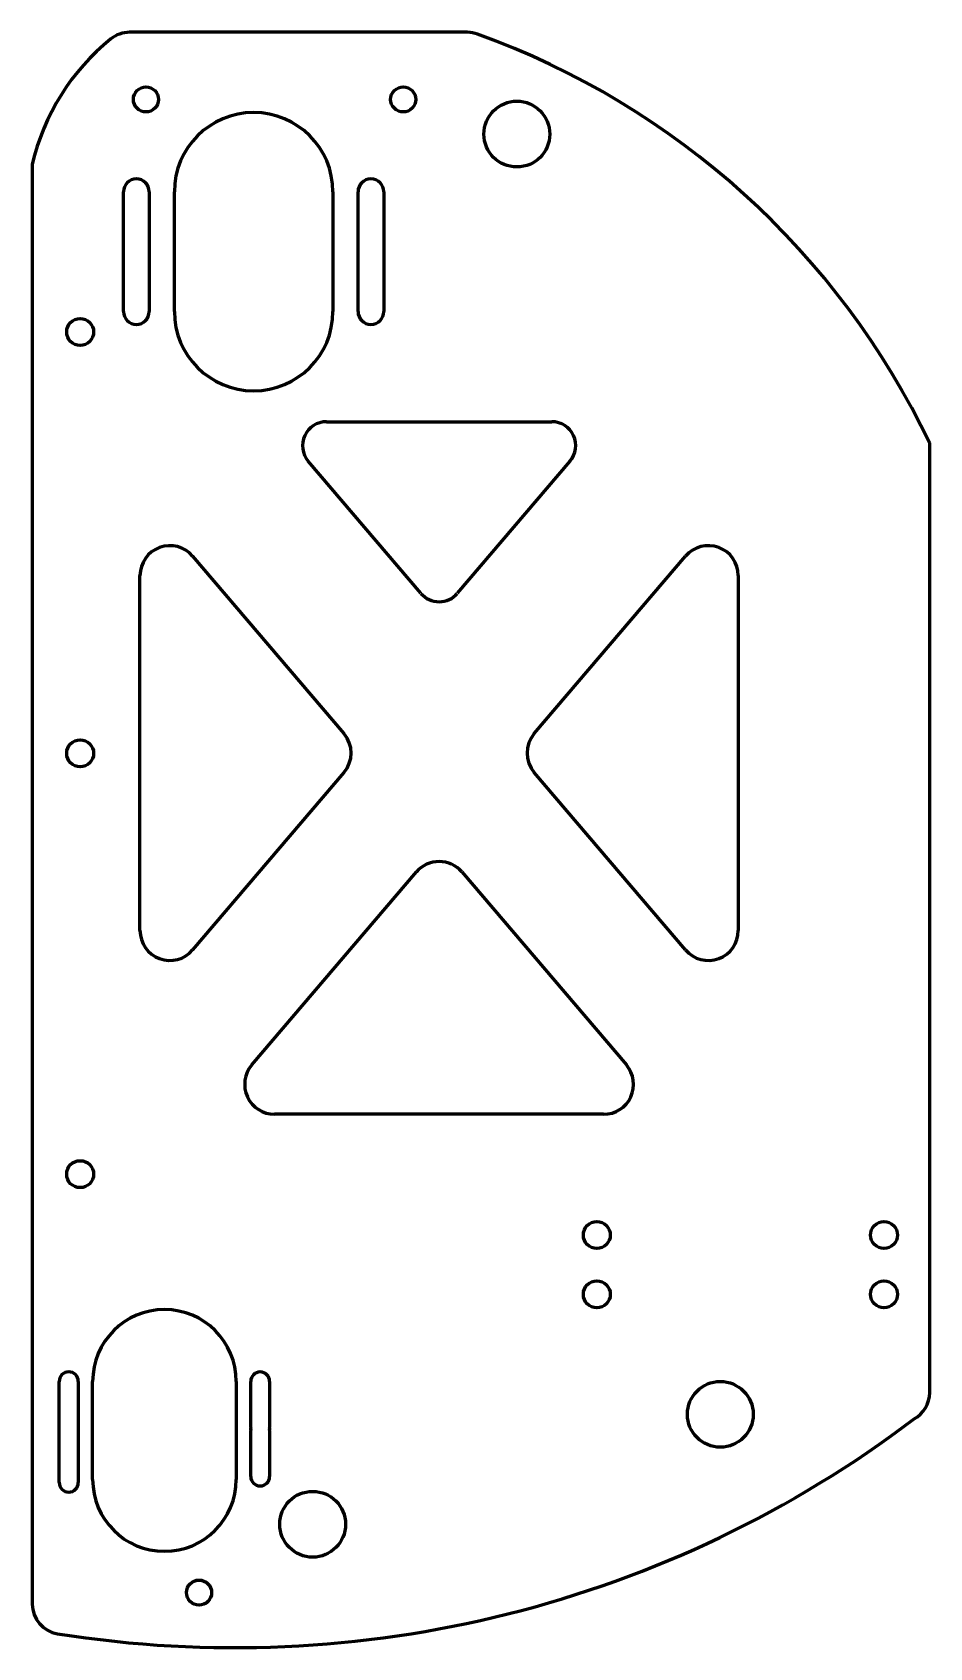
# Model space of a CAD drawing. Header units: millimetres. Extents: x -199 to -49, y 13 to 283.
import ezdxf

# ---------------------------------------------------------------- set-up
doc = ezdxf.new("R2010")
doc.units = ezdxf.units.MM
doc.linetypes.add('K5LT_BASIC', pattern=[0])
doc.layers.add('Системный слой (1)', color=251, linetype='Continuous', true_color=0x6c6c6c)

msp = doc.modelspace()

# ---------------------------------------------------------------- linework, layer by layer
at = {"layer": 'Системный слой (1)', "color": 143, "linetype": 'K5LT_BASIC', "lineweight": 60, "true_color": 0x33acca}
for p, q in [((-125.8, 283.24), (-182.27, 283.24)), ((-198.54, 261.19), (-198.54, 20.61)), ((-183.29, 236.59), (-183.29, 256.59)), ((-178.99, 256.59), (-178.99, 236.59)), ((-174.79, 236.59), (-174.79, 256.59)), ((-148.29, 256.59), (-148.29, 236.59)), ((-144.09, 236.59), (-144.09, 256.59)), ((-139.79, 256.59), (-139.79, 236.59)), ((-149.37, 218.18), (-111.71, 218.18)), ((-48.54, 55.95), (-48.54, 214.6)), ((-133.58, 189.51), (-152.41, 211.59)), ((-108.67, 211.59), (-127.5, 189.51)), ((-171.74, 195.72), (-146.45, 166.06)), ((-114.63, 166.06), (-89.34, 195.72)), ((-180.54, 133.16), (-180.54, 192.47)), ((-80.54, 192.47), (-80.54, 133.16)), ((-146.45, 159.58), (-171.74, 129.92)), ((-89.34, 129.92), (-114.63, 159.58)), ((-161.84, 110.7), (-134.34, 142.95)), ((-126.74, 142.95), (-99.24, 110.7)), ((-103.04, 102.46), (-158.04, 102.46)), ((-194.05, 40.93), (-194.05, 57.83)), ((-190.85, 57.83), (-190.85, 40.93)), ((-188.45, 41.44), (-188.45, 57.83)), ((-164.45, 57.83), (-164.45, 41.44)), ((-162.03, 50.14), (-162.03, 57.83)), ((-158.87, 57.83), (-158.87, 50.14)), ((-162.03, 41.95), (-162.03, 49.64)), ((-158.87, 49.64), (-158.87, 41.95))]:
    msp.add_line(p, q, dxfattribs=at)
for centre, radius in [((-179.54, 272.03), 2.1), ((-136.54, 272.03), 2.1), ((-117.54, 266.24), 5.5), ((-190.54, 233.18), 2.25), ((-190.54, 162.77), 2.25), ((-190.54, 92.46), 2.25), ((-104.18, 82.28), 2.25), ((-56.18, 82.28), 2.25), ((-104.18, 72.38), 2.25), ((-56.18, 72.38), 2.25), ((-83.54, 52.33), 5.5), ((-151.68, 33.96), 5.5), ((-170.67, 22.54), 2.1)]:
    msp.add_circle(centre, radius, dxfattribs=at)
for centre, radius, start, end in [((-161.54, 252.59), 37.99, 128.9435, 166.9201), ((-182.27, 278.24), 5, 90, 128.9435), ((-125.8, 278.24), 5, 70.1601, 90), ((-169.7, 156.59), 134.33, 25.5855, 70.1601), ((-161.54, 256.59), 13.25, 0, 180), ((-181.14, 256.59), 2.15, 0, 180), ((-141.94, 256.59), 2.15, 0, 180), ((-181.14, 236.59), 2.15, 180, 0), ((-161.54, 236.59), 13.25, 180, 0), ((-141.94, 236.59), 2.15, 180, 0), ((-149.37, 214.18), 4, 90, 220.4543), ((-111.71, 214.18), 4, 319.5457, 90), ((-175.54, 192.47), 5, 40.4543, 180), ((-85.54, 192.47), 5, 0, 139.5457), ((-130.54, 192.1), 4, 220.4543, 319.5457), ((-150.25, 162.82), 5, 319.5457, 40.4543), ((-110.83, 162.82), 5, 139.5457, 220.4543), ((-130.54, 139.7), 5, 40.4543, 139.5457), ((-175.54, 133.16), 5, 180, 319.5457), ((-85.54, 133.16), 5, 220.4543, 0), ((-158.04, 107.46), 5, 139.5457, 270), ((-103.04, 107.46), 5, 270, 40.4543), ((-176.45, 57.83), 12, 0, 180), ((-192.45, 57.83), 1.6, 0, 180), ((-160.45, 57.83), 1.58, 0, 180), ((-53.54, 55.95), 5, 298.777, 0), ((-164.77, 201.33), 187.99, 260.9534, 307.1899), ((-160.45, 49.89), 1.6, 170.8606, 189.1394), ((-160.45, 49.89), 1.6, 350.8606, 9.1394), ((-192.45, 40.93), 1.6, 180, 0), ((-176.45, 41.44), 12, 180, 0), ((-160.45, 41.95), 1.58, 180, 0), ((-193.54, 20.61), 5, 180, 260.9534)]:
    msp.add_arc(centre, radius, start, end, dxfattribs=at)

doc.saveas('drawing.dxf')
